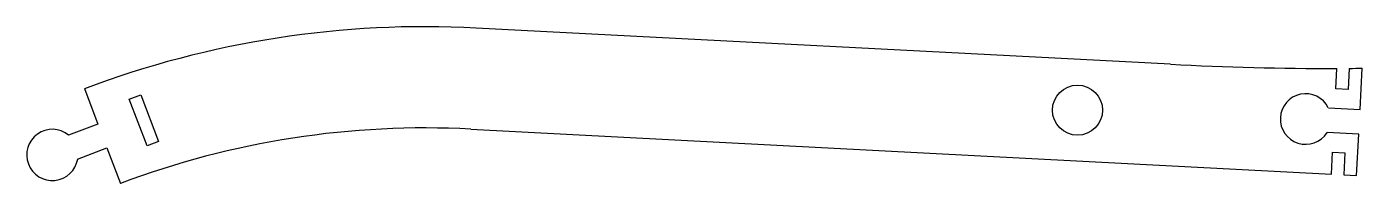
# Model space of a CAD drawing. Header units: millimetres. Extents: x -105 to 106, y -9 to 16.
import ezdxf

# ---------------------------------------------------------------- set-up
doc = ezdxf.new("R2010")
doc.units = ezdxf.units.MM
doc.layers.get('0').update_dxf_attribs({"linetype": 'CONTINUOUS'})

msp = doc.modelspace()

# ---------------------------------------------------------------- linework, layer by layer
for p, q in [((75.88, 9.61), (-33.97, 15.36)), ((102.06, 5.71), (102.23, 8.95)), ((104.18, 8.96), (104, 5.61)), ((105.89, 2.46), (106.23, 8.98)), ((-95.95, 5.75), (-93.83, 0.13)), ((-88.86, 4.1), (-87.04, 4.79)), ((-87.04, 4.79), (-84.23, -2.65)), ((104, 5.61), (102.06, 5.71)), ((-86.05, -3.34), (-88.86, 4.1)), ((100.86, 2.72), (105.89, 2.46)), ((-93.83, 0.13), (-98.47, -1.62)), ((-34.81, -0.66), (101.35, -7.8)), ((105.68, -1.49), (100.65, -1.23)), ((105.34, -8.01), (105.68, -1.49)), ((-97.04, -5.41), (-92.4, -3.65)), ((-92.4, -3.65), (-90.28, -9.27)), ((-84.23, -2.65), (-86.05, -3.34)), ((101.35, -7.8), (101.53, -4.33)), ((101.53, -4.33), (103.48, -4.43)), ((103.48, -4.43), (103.29, -7.9)), ((103.29, -7.9), (105.34, -8.01))]:
    msp.add_line(p, q)
msp.add_circle((61.17, 2.34), 3.97)
for centre, radius, start, end in [((-41.98, -137.55), 153.12, 87, 110.6382), ((101.01, 489.13), 480.18, -93, -89.855), ((101.01, 489.13), 480.18, -89.622, -89.3769), ((97.27, 0.93), 4.01, 26.5376, -32.5376), ((-101.04, -4.76), 4.06, 50.6636, -9.2364), ((-41.98, -137.55), 137.07, 87, 110.6294)]:
    msp.add_arc(centre, radius, start, end)

doc.saveas('drawing.dxf')
